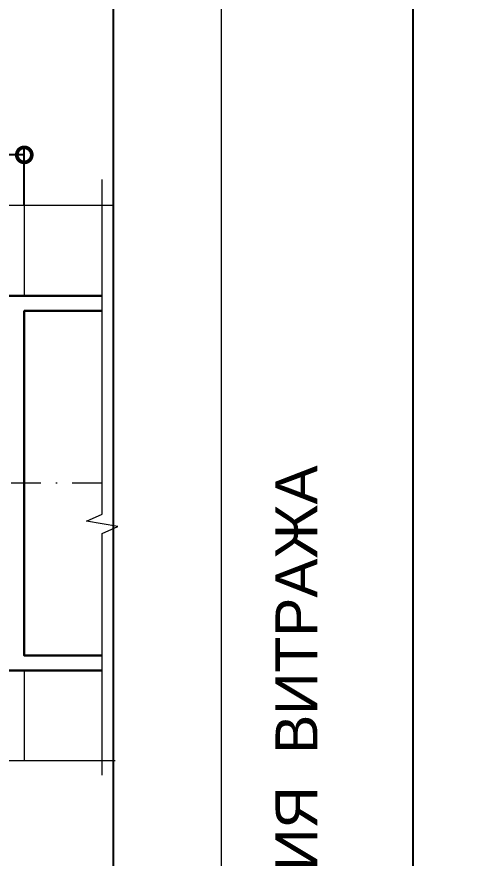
# Model space of a CAD drawing. Extents: x -37 to 8820, y -336 to 478.
# Drawn here: x 3956.9 to 3994, y 190.3 to 260.5 of the extents above; entities that cross this region are included whole.
import ezdxf

# ---------------------------------------------------------------- set-up
doc = ezdxf.new("R2010")
doc.units = 0
doc.header["$LTSCALE"] = 5
doc.linetypes.add('DASHDOT', pattern=[1, 0.5, -0.25, 0, -0.25])
doc.layers.get('0').update_dxf_attribs({"linetype": 'CONTINUOUS', "lineweight": 30})
doc.layers.get('DEFPOINTS').update_dxf_attribs({"linetype": 'CONTINUOUS'})
for name, color, linetype, lineweight in [('1', 6, 'DASHDOT', 13), ('Dimentions', 5, 'CONTINUOUS', 15), ('Зигзаг', 1, 'CONTINUOUS', 15), ('Конструкции', 252, 'CONTINUOUS', 20), ('Рамки', 1, 'CONTINUOUS', 15), ('Текстовый', 7, 'CONTINUOUS', 9)]:
    doc.layers.add(name, color=color, linetype=linetype, lineweight=lineweight)
doc.layers.add('Скрытые', color=14, linetype='CONTINUOUS', plot=False)
doc.styles.add('3', font='RUSS.SHX', dxfattribs={"width": 0.7, "height": 3})
doc.styles.add('Фирм', font='arial.ttf', dxfattribs={"height": 3.5})
doc.dimstyles.new('MX1_6', dxfattribs={"dimtxt": 3, "dimasz": 2.5, "dimexe": 0.5, "dimexo": 0, "dimgap": 0.8, "dimtad": 1, "dimlfac": 1.6, "dimdsep": 46, "dimtxsty": '3', "dimcen": 0, "dimclrd": 256, "dimclre": 256, "dimclrt": 256, "dimaunit": 1, "dimadec": 0, "dimazin": 0, "dimtfac": 1, "dimtmove": 0, "dimatfit": 1, "dimfxl": 1, "dimtvp": 1, "dimtolj": 1, "dimtzin": 0, "dimarcsym": 0})

# ---------------------------------------------------------------- blocks, each defined once
blk = doc.blocks.new('_DotSmall')
at = {"color": 0, "linetype": 'ByBlock', "const_width": 0.5}
blk.add_lwpolyline([(-0.0625, 0, 1), (0.0625, 0, 1)], format="xyb", close=True, dxfattribs=at)
blk = doc.blocks.new('*D1496')
at = {"layer": 'DEFPOINTS', "color": 0, "linetype": 'Continuous', "transparency": 16777216}
for p in [(3953.19, 248.971), (3953.19, 244.888), (3957.565, 244.743)]:
    blk.add_point(p, dxfattribs=at)
at = {"layer": 'Dimentions', "linetype": 'Continuous', "lineweight": -2, "transparency": 16777216}
for p, q in [((3953.19, 244.888), (3953.19, 249.471)), ((3957.565, 244.743), (3957.565, 249.471)), ((3957.565, 248.971), (3953.19, 248.971))]:
    blk.add_line(p, q, dxfattribs=at)
at = {"layer": 'Dimentions', "linetype": 'Continuous', "lineweight": -2, "transparency": 16777216, "xscale": 2.5, "yscale": 2.5, "zscale": 2.5, "rotation": 180}
blk.add_blockref('_DotSmall', (3953.19, 248.971), dxfattribs=at)
at = {"layer": 'Dimentions', "linetype": 'Continuous', "lineweight": -2, "transparency": 16777216, "xscale": 2.5, "yscale": 2.5, "zscale": 2.5}
blk.add_blockref('_DotSmall', (3957.565, 248.971), dxfattribs=at)
at = {"layer": 'Dimentions', "linetype": 'Continuous', "transparency": 16777216, "insert": (3955.378, 251.271), "char_height": 3, "attachment_point": 5, "style": '3'}
blk.add_mtext('\\A1;7', dxfattribs=at)

msp = doc.modelspace()

# ---------------------------------------------------------------- linework, layer by layer
for points in [[(3953.5025, 237.2126), (3964.0552, 237.2126)], [(3964.0552, 207.2126), (3957.565, 207.2126), (3957.565, 235.9626), (3964.0552, 235.9626)]]:
    msp.add_lwpolyline(points)
msp.add_lwpolyline([(3964.0552, 205.9626), (3953.5025, 205.9626, -0.4142136)], format="xyb")
at = {"layer": '1'}
msp.add_line((3964.0552, 221.5876), (3911.94, 221.5876), dxfattribs=at)
at = {"layer": 'Dimentions', "linetype": 'Continuous'}
msp.add_line((3974, 297), (3974, 0), dxfattribs=at)
at = {"layer": 'Зигзаг'}
for points in [[(3964.0552, 197.242), (3964.0552, 217.3917), (3965.3731, 217.9726), (3962.7604, 218.4082), (3964.0552, 218.9907), (3964.0552, 246.9174)], [(3965, 244.7429), (3929.1265, 244.7429), (3928.5457, 246.0608), (3928.11, 243.4481), (3927.5275, 244.7429), (3898.9776, 244.7429)], [(3965.1581, 198.4324), (3929.2195, 198.4324), (3928.6386, 199.7503), (3928.203, 197.1376), (3927.6205, 198.4324), (3901.5319, 198.4324)]]:
    msp.add_lwpolyline(points, dxfattribs=at)
at = {"layer": 'Конструкции'}
for p, q in [((3957.565, 244.7429), (3957.565, 237.2126)), ((3957.565, 205.9626), (3957.565, 198.4324))]:
    msp.add_line(p, q, dxfattribs=at)
at = {"layer": 'Рамки', "linetype": 'Continuous'}
msp.add_lwpolyline([(4200, 297), (3990, 297), (3990, 0), (4200, 0)], close=True, dxfattribs=at)
at = {"layer": 'Скрытые', "linetype": 'Continuous'}
for points in [[(3780, 297), (3990, 297), (3990, 0), (3780, 0)], [(3800, 10), (3800, 287), (3965, 287), (3965, 10)]]:
    msp.add_lwpolyline(points, close=True, dxfattribs=at)

# ---------------------------------------------------------------- texts
at = {"layer": 'Текстовый', "style": 'Фирм'}
msp.add_text('ОСНОВНЫЕ  СЕЧЕНИЯ  ВИТРАЖА', height=3.5, rotation=90, dxfattribs=at).set_placement((3982.0431, 140.6503))

# ---------------------------------------------------------------- dimensions: what is measured, and where the dimension line sits
at = {"layer": 'Dimentions', "linetype": 'Continuous'}
dim = msp.add_linear_dim(base=(3953.19, 248.9709), p1=(3957.565, 244.7429), p2=(3953.19, 244.8881), dimstyle='MX1_6', override={"dimdec": 0, "dimblk1": 'DotSmall', "dimblk2": 'DotSmall', "dimsah": 1}, dxfattribs=at)
dim.commit()
dim.dimension.update_dxf_attribs({"geometry": '*D1496', "text_midpoint": (3955.3775, 251.2709)})

doc.saveas('drawing.dxf')
